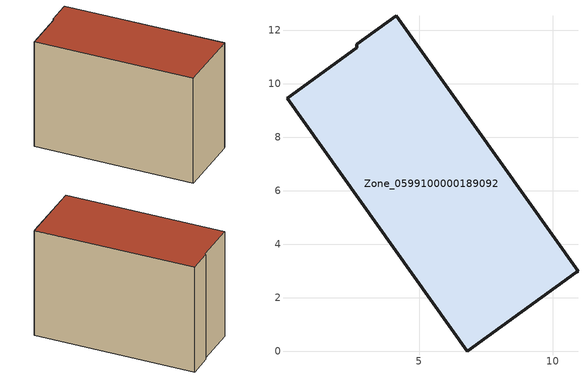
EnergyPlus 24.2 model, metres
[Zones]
Zone_0599100000189092
 floor ground (C_G): 2.67,11.47 4.15,12.54 10.95,2.99 10.88,2.94 6.8,0 0.06,9.45 2.66,11.34 z0
 wall outside (C_F): 0.06,9.45 6.8,0 10.88,2.94 10.95,2.99 4.15,12.54 2.67,11.47 2.66,11.34 0.06,9.45 z0:8.05
 roof outside (C_R): 4.15,12.54 2.67,11.47 2.66,11.34 0.06,9.45 6.8,0 10.88,2.94 10.95,2.99 z8.05
[BUILDING]
Pand.0599100000189092: North Axis=0; Terrain=City; Loads Convergence Tolerance Value=0.04; Temperature Convergence Tolerance Value=0.4; Solar Distribution=FullExterior; Maximum Number of Warmup Days=25; Minimum Number of Warmup Days=1
[Site:Location]
Rotterdam.The.Hague.AP_ZH_NLD Design_Conditions: Latitude=51.96; Longitude=4.45; Time Zone=1; Elevation=-4.5
[SITE:GROUNDTEMPERATURE:BUILDINGSURFACE]
18, 18, 18, 18, 18, 18, 18, 18, 18, 18, 18, 18
[MATERIAL] Thermal Absorptance=0.9; Solar Absorptance=0.7; Visible Absorptance=0.7
Name | Roughness | Thickness | Conductivity | Density | Specific Heat
G.TI.1975-1991 | MediumSmooth | 0.15 | 0.288461 | 540 | 1210
F.TI.1975-1991 | Rough | 0.3 | 0.230769 | 1920 | 840
R.TI.1975-1991 | MediumRough | 0.2 | 0.153846 | 1500 | 1000
[CONSTRUCTION]
C_G: G.TI.1975-1991
C_F: F.TI.1975-1991
C_R: R.TI.1975-1991
[ZONE]
Zone_0599100000189092: Type=1; Multiplier=1; Ceiling Height=Autocalculate; Volume=Autocalculate; Floor Area=autocalculate; Part of Total Floor Area=Yes
[ZONEINFILTRATION:DESIGNFLOWRATE]
Infil_Zone_0599100000189092: Zone or ZoneList or Space or SpaceList=Zone_0599100000189092; Schedule=AlwaysOn; Design Flow Rate Calculation Method=Flow/Area; Flow Rate per Floor Area=0.003; Constant Term Coefficient=1; Temperature Term Coefficient=0; Velocity Term Coefficient=0; Velocity Squared Term Coefficient=0
[HVACTEMPLATE:ZONE:IDEALLOADSAIRSYSTEM]
Zone_0599100000189092: Maximum Heating Supply Air Temperature=50; Minimum Cooling Supply Air Temperature=13; Maximum Heating Supply Air Humidity Ratio=0.0156; Minimum Cooling Supply Air Humidity Ratio=0.0077; Heating Limit=NoLimit; Cooling Limit=NoLimit; Dehumidification Control Type=ConstantSensibleHeatRatio; Cooling Sensible Heat Ratio=0.7; Dehumidification Setpoint=60; Humidification Control Type=None; Humidification Setpoint=30; Outdoor Air Method=None; Outdoor Air Flow Rate per Person=0.00944; Outdoor Air Flow Rate per Zone Floor Area=0; Outdoor Air Flow Rate per Zone=0; Demand Controlled Ventilation Type=None; Outdoor Air Economizer Type=NoEconomizer; Heat Recovery Type=None; Sensible Heat Recovery Effectiveness=0.7; Latent Heat Recovery Effectiveness=0.65
[ZONECONTROL:THERMOSTAT]
ThermostatControl_Zone_0599100000189092: Zone or ZoneList=Zone_0599100000189092; Control Type Schedule=DualSetpointControlType; Control 1=Thermostat_Zone_0599100000189092; Temperature Difference Between Cutout And Setpoint=0
[THERMOSTATSETPOINT:DUALSETPOINT]
Thermostat_Zone_0599100000189092: Heating Setpoint Temperature Schedule=HeatingSetpoint_Zone_0599100000189092; Cooling Setpoint Temperature Schedule=CoolingSetpoint_Zone_0599100000189092
[SCHEDULE:COMPACT]
HeatingSetpoint_Zone_0599100000189092: Through: 12/31, For: AllDays, Until: 24:00, 21
CoolingSetpoint_Zone_0599100000189092: Through: 12/31, For: AllDays, Until: 24:00, 24
DualSetpointControlType: Through: 12/31, For: AllDays, Until: 24:00, 4
AlwaysOn: Through: 12/31, For: AllDays, Until: 24:00, 1
